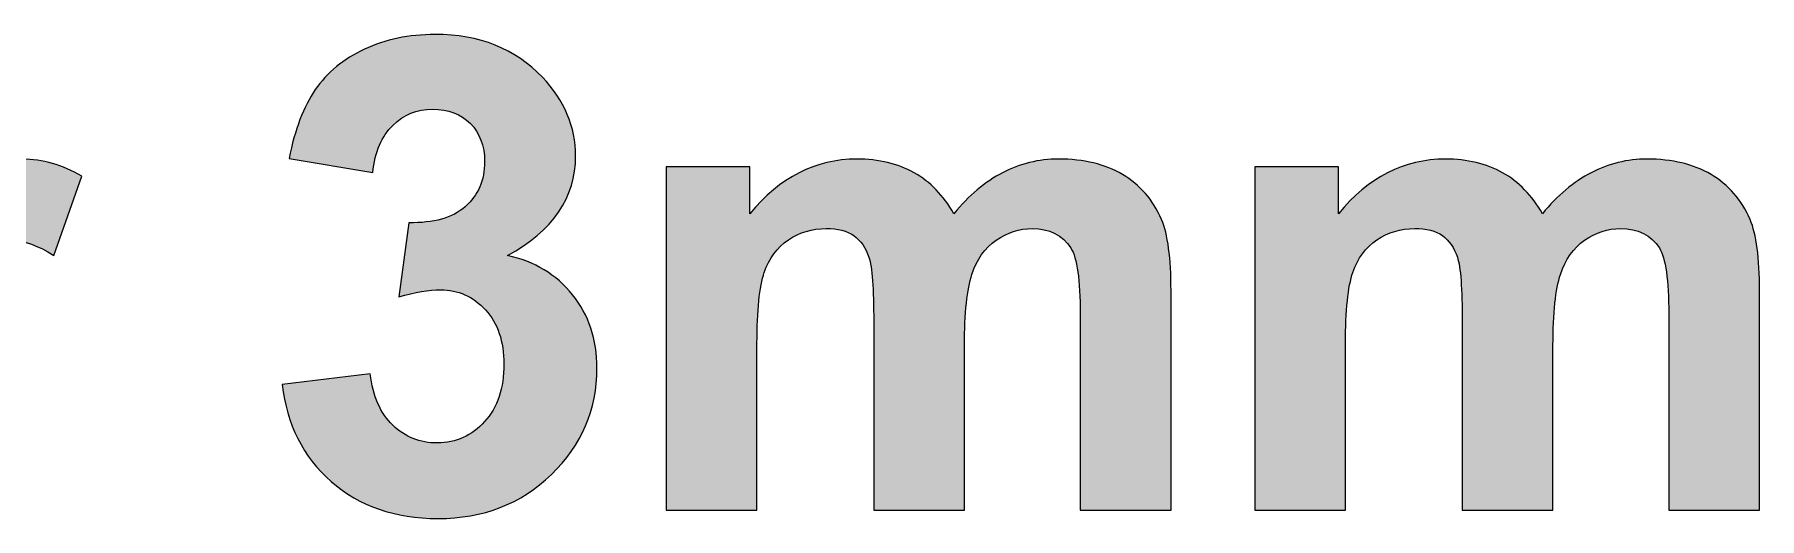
# Model space of a CAD drawing. Header units: inches. Extents: x 1117 to 1992, y -2324 to -585.
# Drawn here: x 1371.9 to 1395.54, y -2169.32 to -2162.69 of the extents above; entities that cross this region are included whole.
import ezdxf

# ---------------------------------------------------------------- set-up
doc = ezdxf.new("R2010")
doc.units = ezdxf.units.IN
doc.header["$MEASUREMENT"] = 0
doc.layers.add('Layer 1', color=7, linetype='Continuous')

# ---------------------------------------------------------------- blocks, each defined once
blk = doc.blocks.new('block 247')
at = {"layer": 'Layer 1', "true_color": 0x010101}
h = blk.add_hatch(color=18, dxfattribs=at)
h.dxf.hatch_style = 2
edge = h.paths.add_edge_path()
edge.add_spline(control_points=[(1375.298, -2167.482), (1375.298, -2167.482), (1376.503, -2167.335), (1376.503, -2167.335), (1376.54, -2167.643), (1376.644, -2167.878), (1376.813, -2168.04), (1376.981, -2168.202), (1377.185, -2168.283), (1377.423, -2168.283), (1377.681, -2168.283), (1377.896, -2168.186), (1378.072, -2167.991), (1378.248, -2167.796), (1378.336, -2167.534), (1378.336, -2167.203), (1378.336, -2166.89), (1378.252, -2166.642), (1378.083, -2166.46), (1377.914, -2166.276), (1377.709, -2166.185), (1377.467, -2166.185), (1377.308, -2166.185), (1377.117, -2166.216), (1376.896, -2166.279), (1376.896, -2166.279), (1377.034, -2165.265), (1377.034, -2165.265), (1377.371, -2165.273), (1377.628, -2165.2), (1377.805, -2165.046), (1377.982, -2164.891), (1378.071, -2164.685), (1378.071, -2164.428), (1378.071, -2164.209), (1378.005, -2164.035), (1377.876, -2163.905), (1377.746, -2163.775), (1377.573, -2163.71), (1377.357, -2163.71), (1377.144, -2163.71), (1376.963, -2163.784), (1376.813, -2163.932), (1376.661, -2164.079), (1376.57, -2164.295), (1376.538, -2164.578), (1376.538, -2164.578), (1375.391, -2164.384), (1375.391, -2164.384), (1375.471, -2163.991), (1375.591, -2163.676), (1375.751, -2163.442), (1375.912, -2163.207), (1376.137, -2163.023), (1376.424, -2162.888), (1376.712, -2162.754), (1377.034, -2162.687), (1377.392, -2162.687), (1378.003, -2162.687), (1378.493, -2162.882), (1378.863, -2163.272), (1379.166, -2163.591), (1379.319, -2163.951), (1379.319, -2164.352), (1379.319, -2164.922), (1379.007, -2165.377), (1378.385, -2165.716), (1378.757, -2165.796), (1379.054, -2165.975), (1379.277, -2166.253), (1379.5, -2166.53), (1379.611, -2166.864), (1379.611, -2167.258), (1379.611, -2167.828), (1379.402, -2168.314), (1378.986, -2168.715), (1378.569, -2169.118), (1378.052, -2169.318), (1377.432, -2169.318), (1376.844, -2169.318), (1376.357, -2169.149), (1375.969, -2168.811), (1375.584, -2168.471), (1375.359, -2168.028), (1375.298, -2167.482)], knot_values=[0, 0, 0, 0, 1, 1, 1, 2, 2, 2, 3, 3, 3, 4, 4, 4, 5, 5, 5, 6, 6, 6, 7, 7, 7, 8, 8, 8, 9, 9, 9, 10, 10, 10, 11, 11, 11, 12, 12, 12, 13, 13, 13, 14, 14, 14, 15, 15, 15, 16, 16, 16, 17, 17, 17, 18, 18, 18, 19, 19, 19, 20, 20, 20, 21, 21, 21, 22, 22, 22, 23, 23, 23, 24, 24, 24, 25, 25, 25, 26, 26, 26, 27, 27, 27, 28, 28, 28, 28], degree=3, periodic=1)
h = blk.add_hatch(color=18, dxfattribs=at)
h.dxf.hatch_style = 2
edge = h.paths.add_edge_path()
edge.add_spline(control_points=[(1370.749, -2169.205), (1370.749, -2169.205), (1369.504, -2169.205), (1369.504, -2169.205), (1369.504, -2169.205), (1369.504, -2164.501), (1369.504, -2164.501), (1369.504, -2164.501), (1370.66, -2164.501), (1370.66, -2164.501), (1370.66, -2164.501), (1370.66, -2165.17), (1370.66, -2165.17), (1370.859, -2164.854), (1371.035, -2164.645), (1371.194, -2164.545), (1371.352, -2164.445), (1371.531, -2164.394), (1371.732, -2164.394), (1372.015, -2164.394), (1372.288, -2164.473), (1372.551, -2164.629), (1372.551, -2164.629), (1372.166, -2165.713), (1372.166, -2165.713), (1371.955, -2165.578), (1371.762, -2165.51), (1371.581, -2165.51), (1371.407, -2165.51), (1371.259, -2165.559), (1371.138, -2165.654), (1371.016, -2165.75), (1370.922, -2165.923), (1370.852, -2166.175), (1370.782, -2166.426), (1370.748, -2166.951), (1370.748, -2167.752), (1370.748, -2167.752), (1370.749, -2169.205), (1370.749, -2169.205), (1370.749, -2169.205), (1370.749, -2169.205), (1370.749, -2169.205)], knot_values=[0, 0, 0, 0, 1, 1, 1, 2, 2, 2, 3, 3, 3, 4, 4, 4, 5, 5, 5, 6, 6, 6, 7, 7, 7, 8, 8, 8, 9, 9, 9, 10, 10, 10, 11, 11, 11, 12, 12, 12, 13, 13, 13, 14, 14, 14, 14], degree=3, periodic=1)
h = blk.add_hatch(color=18, dxfattribs=at)
h.dxf.hatch_style = 2
edge = h.paths.add_edge_path()
edge.add_spline(control_points=[(1380.56, -2164.501), (1380.56, -2164.501), (1381.707, -2164.501), (1381.707, -2164.501), (1381.707, -2164.501), (1381.707, -2165.142), (1381.707, -2165.142), (1382.116, -2164.643), (1382.606, -2164.394), (1383.172, -2164.394), (1383.474, -2164.394), (1383.735, -2164.457), (1383.957, -2164.58), (1384.178, -2164.705), (1384.36, -2164.891), (1384.502, -2165.142), (1384.708, -2164.891), (1384.931, -2164.705), (1385.17, -2164.58), (1385.409, -2164.456), (1385.664, -2164.394), (1385.936, -2164.394), (1386.282, -2164.394), (1386.575, -2164.464), (1386.813, -2164.605), (1387.053, -2164.745), (1387.231, -2164.951), (1387.349, -2165.223), (1387.435, -2165.423), (1387.478, -2165.749), (1387.478, -2166.197), (1387.478, -2166.197), (1387.478, -2169.205), (1387.478, -2169.205), (1387.478, -2169.205), (1386.234, -2169.205), (1386.234, -2169.205), (1386.234, -2169.205), (1386.234, -2166.517), (1386.234, -2166.517), (1386.234, -2166.05), (1386.191, -2165.749), (1386.105, -2165.612), (1385.991, -2165.435), (1385.813, -2165.346), (1385.574, -2165.346), (1385.4, -2165.346), (1385.236, -2165.399), (1385.081, -2165.506), (1384.927, -2165.612), (1384.817, -2165.768), (1384.75, -2165.973), (1384.682, -2166.178), (1384.648, -2166.502), (1384.648, -2166.945), (1384.648, -2166.945), (1384.648, -2169.204), (1384.648, -2169.204), (1384.648, -2169.204), (1383.404, -2169.204), (1383.404, -2169.204), (1383.404, -2169.204), (1383.404, -2166.625), (1383.404, -2166.625), (1383.404, -2166.168), (1383.382, -2165.872), (1383.338, -2165.739), (1383.294, -2165.606), (1383.225, -2165.508), (1383.131, -2165.443), (1383.038, -2165.377), (1382.912, -2165.345), (1382.753, -2165.345), (1382.561, -2165.345), (1382.388, -2165.397), (1382.234, -2165.5), (1382.081, -2165.604), (1381.971, -2165.753), (1381.904, -2165.947), (1381.838, -2166.142), (1381.804, -2166.466), (1381.804, -2166.918), (1381.804, -2166.918), (1381.804, -2169.203), (1381.804, -2169.203), (1381.804, -2169.203), (1380.561, -2169.203), (1380.561, -2169.203), (1380.561, -2169.203), (1380.56, -2164.501), (1380.56, -2164.501), (1380.56, -2164.501), (1380.56, -2164.501), (1380.56, -2164.501)], knot_values=[0, 0, 0, 0, 1, 1, 1, 2, 2, 2, 3, 3, 3, 4, 4, 4, 5, 5, 5, 6, 6, 6, 7, 7, 7, 8, 8, 8, 9, 9, 9, 10, 10, 10, 11, 11, 11, 12, 12, 12, 13, 13, 13, 14, 14, 14, 15, 15, 15, 16, 16, 16, 17, 17, 17, 18, 18, 18, 19, 19, 19, 20, 20, 20, 21, 21, 21, 22, 22, 22, 23, 23, 23, 24, 24, 24, 25, 25, 25, 26, 26, 26, 27, 27, 27, 28, 28, 28, 29, 29, 29, 30, 30, 30, 31, 31, 31, 31], degree=3, periodic=1)
h = blk.add_hatch(color=18, dxfattribs=at)
h.dxf.hatch_style = 2
edge = h.paths.add_edge_path()
edge.add_spline(control_points=[(1388.625, -2164.501), (1388.625, -2164.501), (1389.772, -2164.501), (1389.772, -2164.501), (1389.772, -2164.501), (1389.772, -2165.142), (1389.772, -2165.142), (1390.182, -2164.643), (1390.671, -2164.394), (1391.238, -2164.394), (1391.539, -2164.394), (1391.801, -2164.457), (1392.022, -2164.58), (1392.243, -2164.705), (1392.426, -2164.891), (1392.567, -2165.142), (1392.774, -2164.891), (1392.997, -2164.705), (1393.236, -2164.58), (1393.475, -2164.456), (1393.73, -2164.394), (1394.002, -2164.394), (1394.348, -2164.394), (1394.64, -2164.464), (1394.879, -2164.605), (1395.118, -2164.745), (1395.297, -2164.951), (1395.415, -2165.223), (1395.5, -2165.423), (1395.543, -2165.749), (1395.543, -2166.197), (1395.543, -2166.197), (1395.543, -2169.205), (1395.543, -2169.205), (1395.543, -2169.205), (1394.299, -2169.205), (1394.299, -2169.205), (1394.299, -2169.205), (1394.299, -2166.517), (1394.299, -2166.517), (1394.299, -2166.05), (1394.256, -2165.749), (1394.171, -2165.612), (1394.056, -2165.435), (1393.879, -2165.346), (1393.639, -2165.346), (1393.465, -2165.346), (1393.301, -2165.399), (1393.147, -2165.506), (1392.993, -2165.612), (1392.882, -2165.768), (1392.815, -2165.973), (1392.748, -2166.178), (1392.713, -2166.502), (1392.713, -2166.945), (1392.713, -2166.945), (1392.713, -2169.204), (1392.713, -2169.204), (1392.713, -2169.204), (1391.469, -2169.204), (1391.469, -2169.204), (1391.469, -2169.204), (1391.469, -2166.625), (1391.469, -2166.625), (1391.469, -2166.168), (1391.447, -2165.872), (1391.403, -2165.739), (1391.359, -2165.606), (1391.29, -2165.508), (1391.197, -2165.443), (1391.103, -2165.377), (1390.978, -2165.345), (1390.818, -2165.345), (1390.626, -2165.345), (1390.454, -2165.397), (1390.3, -2165.5), (1390.146, -2165.604), (1390.036, -2165.753), (1389.97, -2165.947), (1389.903, -2166.142), (1389.87, -2166.466), (1389.87, -2166.918), (1389.87, -2166.918), (1389.87, -2169.203), (1389.87, -2169.203), (1389.87, -2169.203), (1388.626, -2169.203), (1388.626, -2169.203), (1388.626, -2169.203), (1388.626, -2164.5), (1388.626, -2164.5), (1388.626, -2164.5), (1388.625, -2164.5), (1388.625, -2164.5), (1388.625, -2164.5), (1388.625, -2164.501), (1388.625, -2164.501), (1388.625, -2164.501), (1388.625, -2164.501), (1388.625, -2164.501)], knot_values=[0, 0, 0, 0, 1, 1, 1, 2, 2, 2, 3, 3, 3, 4, 4, 4, 5, 5, 5, 6, 6, 6, 7, 7, 7, 8, 8, 8, 9, 9, 9, 10, 10, 10, 11, 11, 11, 12, 12, 12, 13, 13, 13, 14, 14, 14, 15, 15, 15, 16, 16, 16, 17, 17, 17, 18, 18, 18, 19, 19, 19, 20, 20, 20, 21, 21, 21, 22, 22, 22, 23, 23, 23, 24, 24, 24, 25, 25, 25, 26, 26, 26, 27, 27, 27, 28, 28, 28, 29, 29, 29, 30, 30, 30, 31, 31, 31, 32, 32, 32, 33, 33, 33, 33], degree=3, periodic=1)
at = {"layer": 'Layer 1', "lineweight": 0}
for points, knots in [([(1375.298, -2167.482), (1375.298, -2167.482), (1376.503, -2167.335), (1376.503, -2167.335), (1376.54, -2167.643), (1376.644, -2167.878), (1376.813, -2168.04), (1376.981, -2168.202), (1377.185, -2168.283), (1377.423, -2168.283), (1377.681, -2168.283), (1377.896, -2168.186), (1378.072, -2167.991), (1378.248, -2167.796), (1378.336, -2167.534), (1378.336, -2167.203), (1378.336, -2166.89), (1378.252, -2166.642), (1378.083, -2166.46), (1377.914, -2166.276), (1377.709, -2166.185), (1377.467, -2166.185), (1377.308, -2166.185), (1377.117, -2166.216), (1376.896, -2166.279), (1376.896, -2166.279), (1377.034, -2165.265), (1377.034, -2165.265), (1377.371, -2165.273), (1377.628, -2165.2), (1377.805, -2165.046), (1377.982, -2164.891), (1378.071, -2164.685), (1378.071, -2164.428), (1378.071, -2164.209), (1378.005, -2164.035), (1377.876, -2163.905), (1377.746, -2163.775), (1377.573, -2163.71), (1377.357, -2163.71), (1377.144, -2163.71), (1376.963, -2163.784), (1376.813, -2163.932), (1376.661, -2164.079), (1376.57, -2164.295), (1376.538, -2164.578), (1376.538, -2164.578), (1375.391, -2164.384), (1375.391, -2164.384), (1375.471, -2163.991), (1375.591, -2163.676), (1375.751, -2163.442), (1375.912, -2163.207), (1376.137, -2163.023), (1376.424, -2162.888), (1376.712, -2162.754), (1377.034, -2162.687), (1377.392, -2162.687), (1378.003, -2162.687), (1378.493, -2162.882), (1378.863, -2163.272), (1379.166, -2163.591), (1379.319, -2163.951), (1379.319, -2164.352), (1379.319, -2164.922), (1379.007, -2165.377), (1378.385, -2165.716), (1378.757, -2165.796), (1379.054, -2165.975), (1379.277, -2166.253), (1379.5, -2166.53), (1379.611, -2166.864), (1379.611, -2167.258), (1379.611, -2167.828), (1379.402, -2168.314), (1378.986, -2168.715), (1378.569, -2169.118), (1378.052, -2169.318), (1377.432, -2169.318), (1376.844, -2169.318), (1376.357, -2169.149), (1375.969, -2168.811), (1375.584, -2168.471), (1375.359, -2168.028), (1375.298, -2167.482)], [0, 0, 0, 0, 1, 1, 1, 2, 2, 2, 3, 3, 3, 4, 4, 4, 5, 5, 5, 6, 6, 6, 7, 7, 7, 8, 8, 8, 9, 9, 9, 10, 10, 10, 11, 11, 11, 12, 12, 12, 13, 13, 13, 14, 14, 14, 15, 15, 15, 16, 16, 16, 17, 17, 17, 18, 18, 18, 19, 19, 19, 20, 20, 20, 21, 21, 21, 22, 22, 22, 23, 23, 23, 24, 24, 24, 25, 25, 25, 26, 26, 26, 27, 27, 27, 28, 28, 28, 28]), ([(1370.749, -2169.205), (1370.749, -2169.205), (1369.504, -2169.205), (1369.504, -2169.205), (1369.504, -2169.205), (1369.504, -2164.501), (1369.504, -2164.501), (1369.504, -2164.501), (1370.66, -2164.501), (1370.66, -2164.501), (1370.66, -2164.501), (1370.66, -2165.17), (1370.66, -2165.17), (1370.859, -2164.854), (1371.035, -2164.645), (1371.194, -2164.545), (1371.352, -2164.445), (1371.531, -2164.394), (1371.732, -2164.394), (1372.015, -2164.394), (1372.288, -2164.473), (1372.551, -2164.629), (1372.551, -2164.629), (1372.166, -2165.713), (1372.166, -2165.713), (1371.955, -2165.578), (1371.762, -2165.51), (1371.581, -2165.51), (1371.407, -2165.51), (1371.259, -2165.559), (1371.138, -2165.654), (1371.016, -2165.75), (1370.922, -2165.923), (1370.852, -2166.175), (1370.782, -2166.426), (1370.748, -2166.951), (1370.748, -2167.752), (1370.748, -2167.752), (1370.749, -2169.205), (1370.749, -2169.205), (1370.749, -2169.205), (1370.749, -2169.205), (1370.749, -2169.205)], [0, 0, 0, 0, 1, 1, 1, 2, 2, 2, 3, 3, 3, 4, 4, 4, 5, 5, 5, 6, 6, 6, 7, 7, 7, 8, 8, 8, 9, 9, 9, 10, 10, 10, 11, 11, 11, 12, 12, 12, 13, 13, 13, 14, 14, 14, 14]), ([(1380.56, -2164.501), (1380.56, -2164.501), (1381.707, -2164.501), (1381.707, -2164.501), (1381.707, -2164.501), (1381.707, -2165.142), (1381.707, -2165.142), (1382.116, -2164.643), (1382.606, -2164.394), (1383.172, -2164.394), (1383.474, -2164.394), (1383.735, -2164.457), (1383.957, -2164.58), (1384.178, -2164.705), (1384.36, -2164.891), (1384.502, -2165.142), (1384.708, -2164.891), (1384.931, -2164.705), (1385.17, -2164.58), (1385.409, -2164.456), (1385.664, -2164.394), (1385.936, -2164.394), (1386.282, -2164.394), (1386.575, -2164.464), (1386.813, -2164.605), (1387.053, -2164.745), (1387.231, -2164.951), (1387.349, -2165.223), (1387.435, -2165.423), (1387.478, -2165.749), (1387.478, -2166.197), (1387.478, -2166.197), (1387.478, -2169.205), (1387.478, -2169.205), (1387.478, -2169.205), (1386.234, -2169.205), (1386.234, -2169.205), (1386.234, -2169.205), (1386.234, -2166.517), (1386.234, -2166.517), (1386.234, -2166.05), (1386.191, -2165.749), (1386.105, -2165.612), (1385.991, -2165.435), (1385.813, -2165.346), (1385.574, -2165.346), (1385.4, -2165.346), (1385.236, -2165.399), (1385.081, -2165.506), (1384.927, -2165.612), (1384.817, -2165.768), (1384.75, -2165.973), (1384.682, -2166.178), (1384.648, -2166.502), (1384.648, -2166.945), (1384.648, -2166.945), (1384.648, -2169.204), (1384.648, -2169.204), (1384.648, -2169.204), (1383.404, -2169.204), (1383.404, -2169.204), (1383.404, -2169.204), (1383.404, -2166.625), (1383.404, -2166.625), (1383.404, -2166.168), (1383.382, -2165.872), (1383.338, -2165.739), (1383.294, -2165.606), (1383.225, -2165.508), (1383.131, -2165.443), (1383.038, -2165.377), (1382.912, -2165.345), (1382.753, -2165.345), (1382.561, -2165.345), (1382.388, -2165.397), (1382.234, -2165.5), (1382.081, -2165.604), (1381.971, -2165.753), (1381.904, -2165.947), (1381.838, -2166.142), (1381.804, -2166.466), (1381.804, -2166.918), (1381.804, -2166.918), (1381.804, -2169.203), (1381.804, -2169.203), (1381.804, -2169.203), (1380.561, -2169.203), (1380.561, -2169.203), (1380.561, -2169.203), (1380.56, -2164.501), (1380.56, -2164.501), (1380.56, -2164.501), (1380.56, -2164.501), (1380.56, -2164.501)], [0, 0, 0, 0, 1, 1, 1, 2, 2, 2, 3, 3, 3, 4, 4, 4, 5, 5, 5, 6, 6, 6, 7, 7, 7, 8, 8, 8, 9, 9, 9, 10, 10, 10, 11, 11, 11, 12, 12, 12, 13, 13, 13, 14, 14, 14, 15, 15, 15, 16, 16, 16, 17, 17, 17, 18, 18, 18, 19, 19, 19, 20, 20, 20, 21, 21, 21, 22, 22, 22, 23, 23, 23, 24, 24, 24, 25, 25, 25, 26, 26, 26, 27, 27, 27, 28, 28, 28, 29, 29, 29, 30, 30, 30, 31, 31, 31, 31]), ([(1388.625, -2164.501), (1388.625, -2164.501), (1389.772, -2164.501), (1389.772, -2164.501), (1389.772, -2164.501), (1389.772, -2165.142), (1389.772, -2165.142), (1390.182, -2164.643), (1390.671, -2164.394), (1391.238, -2164.394), (1391.539, -2164.394), (1391.801, -2164.457), (1392.022, -2164.58), (1392.243, -2164.705), (1392.426, -2164.891), (1392.567, -2165.142), (1392.774, -2164.891), (1392.997, -2164.705), (1393.236, -2164.58), (1393.475, -2164.456), (1393.73, -2164.394), (1394.002, -2164.394), (1394.348, -2164.394), (1394.64, -2164.464), (1394.879, -2164.605), (1395.118, -2164.745), (1395.297, -2164.951), (1395.415, -2165.223), (1395.5, -2165.423), (1395.543, -2165.749), (1395.543, -2166.197), (1395.543, -2166.197), (1395.543, -2169.205), (1395.543, -2169.205), (1395.543, -2169.205), (1394.299, -2169.205), (1394.299, -2169.205), (1394.299, -2169.205), (1394.299, -2166.517), (1394.299, -2166.517), (1394.299, -2166.05), (1394.256, -2165.749), (1394.171, -2165.612), (1394.056, -2165.435), (1393.879, -2165.346), (1393.639, -2165.346), (1393.465, -2165.346), (1393.301, -2165.399), (1393.147, -2165.506), (1392.993, -2165.612), (1392.882, -2165.768), (1392.815, -2165.973), (1392.748, -2166.178), (1392.713, -2166.502), (1392.713, -2166.945), (1392.713, -2166.945), (1392.713, -2169.204), (1392.713, -2169.204), (1392.713, -2169.204), (1391.469, -2169.204), (1391.469, -2169.204), (1391.469, -2169.204), (1391.469, -2166.625), (1391.469, -2166.625), (1391.469, -2166.168), (1391.447, -2165.872), (1391.403, -2165.739), (1391.359, -2165.606), (1391.29, -2165.508), (1391.197, -2165.443), (1391.103, -2165.377), (1390.978, -2165.345), (1390.818, -2165.345), (1390.626, -2165.345), (1390.454, -2165.397), (1390.3, -2165.5), (1390.146, -2165.604), (1390.036, -2165.753), (1389.97, -2165.947), (1389.903, -2166.142), (1389.87, -2166.466), (1389.87, -2166.918), (1389.87, -2166.918), (1389.87, -2169.203), (1389.87, -2169.203), (1389.87, -2169.203), (1388.626, -2169.203), (1388.626, -2169.203), (1388.626, -2169.203), (1388.626, -2164.5), (1388.626, -2164.5), (1388.626, -2164.5), (1388.625, -2164.5), (1388.625, -2164.5), (1388.625, -2164.5), (1388.625, -2164.501), (1388.625, -2164.501), (1388.625, -2164.501), (1388.625, -2164.501), (1388.625, -2164.501)], [0, 0, 0, 0, 1, 1, 1, 2, 2, 2, 3, 3, 3, 4, 4, 4, 5, 5, 5, 6, 6, 6, 7, 7, 7, 8, 8, 8, 9, 9, 9, 10, 10, 10, 11, 11, 11, 12, 12, 12, 13, 13, 13, 14, 14, 14, 15, 15, 15, 16, 16, 16, 17, 17, 17, 18, 18, 18, 19, 19, 19, 20, 20, 20, 21, 21, 21, 22, 22, 22, 23, 23, 23, 24, 24, 24, 25, 25, 25, 26, 26, 26, 27, 27, 27, 28, 28, 28, 29, 29, 29, 30, 30, 30, 31, 31, 31, 32, 32, 32, 33, 33, 33, 33])]:
    blk.add_open_spline(points, degree=3, knots=knots, dxfattribs=at)
blk = doc.blocks.new('block 245')
at = {"layer": 'Layer 1'}
blk.add_blockref('block 247', (0, 0), dxfattribs=at)

msp = doc.modelspace()

# ---------------------------------------------------------------- block references
at = {"layer": 'Layer 1'}
msp.add_blockref('block 245', (0, 0), dxfattribs=at)

doc.saveas('drawing.dxf')
